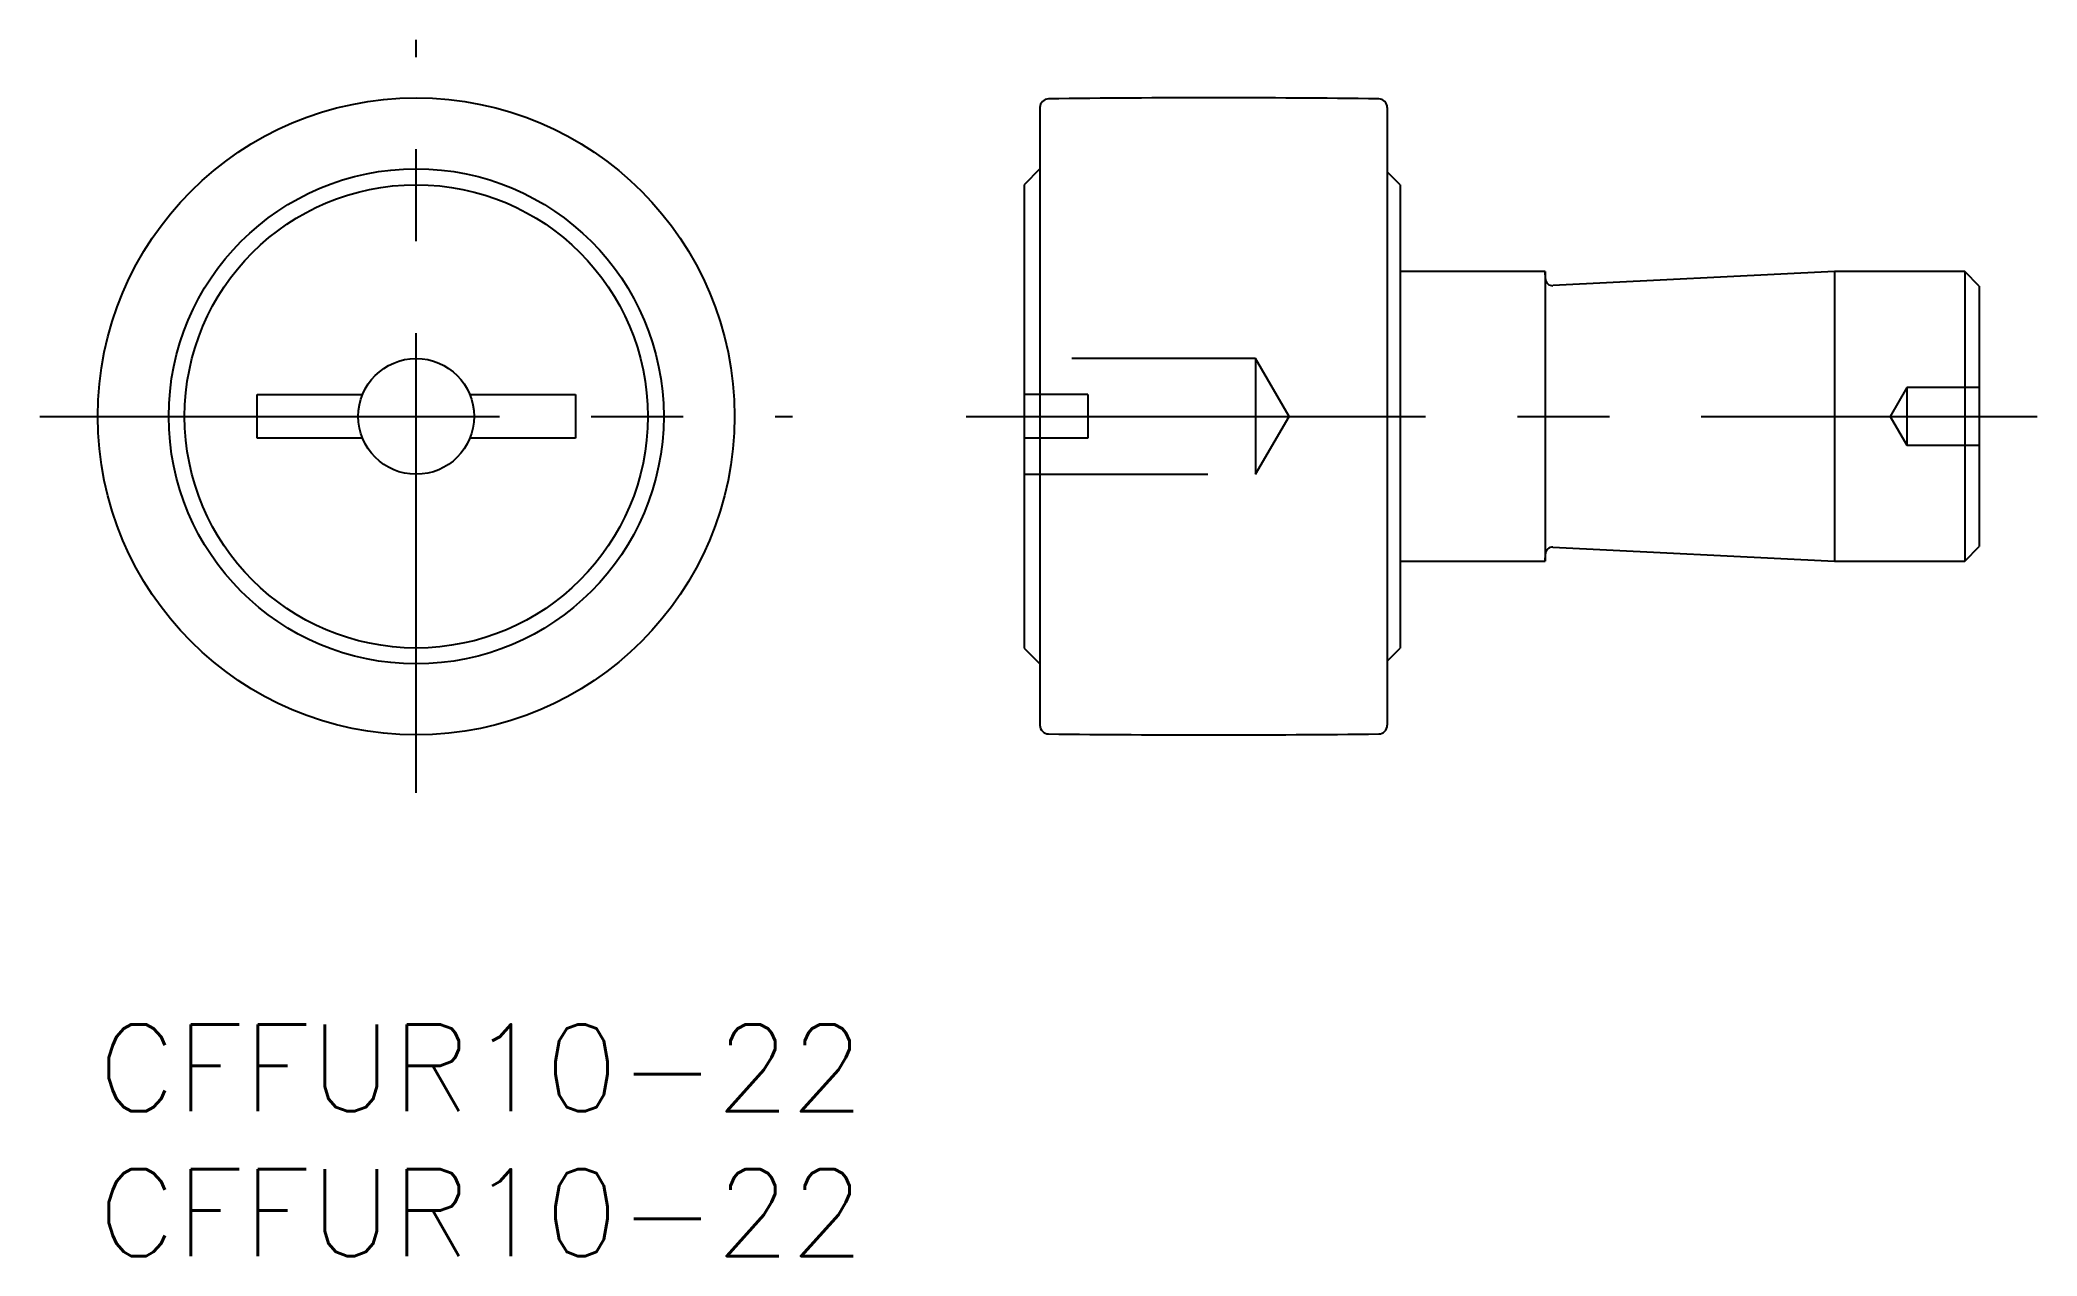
# Model space of a CAD drawing. Extents: x -2 to 67, y -8 to 34.
import ezdxf

# ---------------------------------------------------------------- set-up
doc = ezdxf.new("R2010")
doc.units = 0
doc.header["$LTSCALE"] = 0.5
doc.linetypes.add('CENTER', pattern=[50.8, 31.75, -6.35, 6.35, -6.35])
doc.linetypes.add('DASHED', pattern=[19.05, 12.7, -6.35])
for name, color, linetype in [('MSM_CENTER', 1, 'CENTER'), ('MSM_CONTINUOUS', 7, 'CONTINUOUS'), ('MSM_DASHED', 4, 'DASHED'), ('MSM_PART_NUMBER', 7, 'CONTINUOUS')]:
    doc.layers.add(name, color=color, linetype=linetype)
doc.styles.get("Standard").update_dxf_attribs({"font": 'txt.shx', "height": 1, "bigfont": 'bigfont.shx'})

# ---------------------------------------------------------------- blocks, each defined once
blk = doc.blocks.new('*U15')
at = {"layer": 'MSM_PART_NUMBER'}
blk.add_text('CFFUR10-22', height=3, dxfattribs=at).set_placement((0, -3))
blk = doc.blocks.new('*U16')
at = {"layer": 'MSM_PART_NUMBER'}
blk.add_text('CFFUR10-22', height=3, dxfattribs=at).set_placement((0, -8))

msp = doc.modelspace()

# ---------------------------------------------------------------- linework, layer by layer
at = {"layer": 'MSM_CENTER'}
for p, q in [((11, 8), (11, 34)), ((-2, 21), (24, 21)), ((30, 21), (67, 21))]:
    msp.add_line(p, q, dxfattribs=at)
at = {"layer": 'MSM_CONTINUOUS'}
for p, q in [((32.55, 31.667), (32.55, 10.333)), ((44.55, 31.667), (44.55, 10.333)), ((32.55, 29.55), (32, 29)), ((32, 29), (32, 13)), ((45, 29), (44.55, 29.45)), ((45, 29), (45, 13)), ((50, 26), (45, 26)), ((50.012, 25.751), (50, 26)), ((50, 26), (50, 16)), ((60, 26), (50.275, 25.514)), ((64.5, 26), (60, 26)), ((60, 26), (60, 16)), ((65, 25.5), (64.5, 26)), ((64.5, 26), (64.5, 16)), ((65, 25.5), (65, 16.5)), ((5.5, 20.25), (5.5, 21.75)), ((5.5, 21.75), (9.146, 21.75)), ((12.854, 21.75), (16.5, 21.75)), ((16.5, 21.75), (16.5, 20.25)), ((9.146, 20.25), (5.5, 20.25)), ((16.5, 20.25), (12.854, 20.25)), ((45, 16), (50, 16)), ((50, 16), (50.012, 16.249)), ((50.275, 16.486), (60, 16)), ((60, 16), (64.5, 16)), ((64.5, 16), (65, 16.5)), ((32, 13), (32.55, 12.45)), ((44.55, 12.55), (45, 13))]:
    msp.add_line(p, q, dxfattribs=at)
for radius in [11, 8.55, 8, 2]:
    msp.add_circle((11, 21), radius, dxfattribs=at)
for centre, radius, start, end in [((32.85, 31.667), 0.3, 90.65358, 180), ((38.55, -468), 500, 89.34642, 90.65358), ((44.25, 31.667), 0.3, 0, 89.34788), ((50.262, 25.763), 0.25, 182.86241, 272.86241), ((50.262, 16.237), 0.25, 87.13759, 177.13759), ((32.85, 10.333), 0.3, 180, 269.34642), ((38.55, 510), 500, 269.34642, 270.65358), ((44.25, 10.333), 0.3, 270.65212, 0)]:
    msp.add_arc(centre, radius, start, end, dxfattribs=at)
at = {"layer": 'MSM_DASHED'}
for p, q in [((40, 23), (32, 23)), ((41.155, 21), (40, 23)), ((40, 23), (40, 19)), ((34.2, 21.75), (32, 21.75)), ((34.2, 21.75), (34.2, 20.25)), ((62.5, 22), (61.923, 21)), ((65, 22), (62.5, 22)), ((62.5, 22), (62.5, 20)), ((40, 19), (41.155, 21)), ((61.923, 21), (62.5, 20)), ((34.2, 20.25), (32, 20.25)), ((62.5, 20), (65, 20)), ((32, 19), (40, 19))]:
    msp.add_line(p, q, dxfattribs=at)

# ---------------------------------------------------------------- block references
at = {"layer": 'MSM_CONTINUOUS'}
for name in ['*U15', '*U16']:
    msp.add_blockref(name, (0, 0), dxfattribs=at)

doc.saveas('drawing.dxf')
